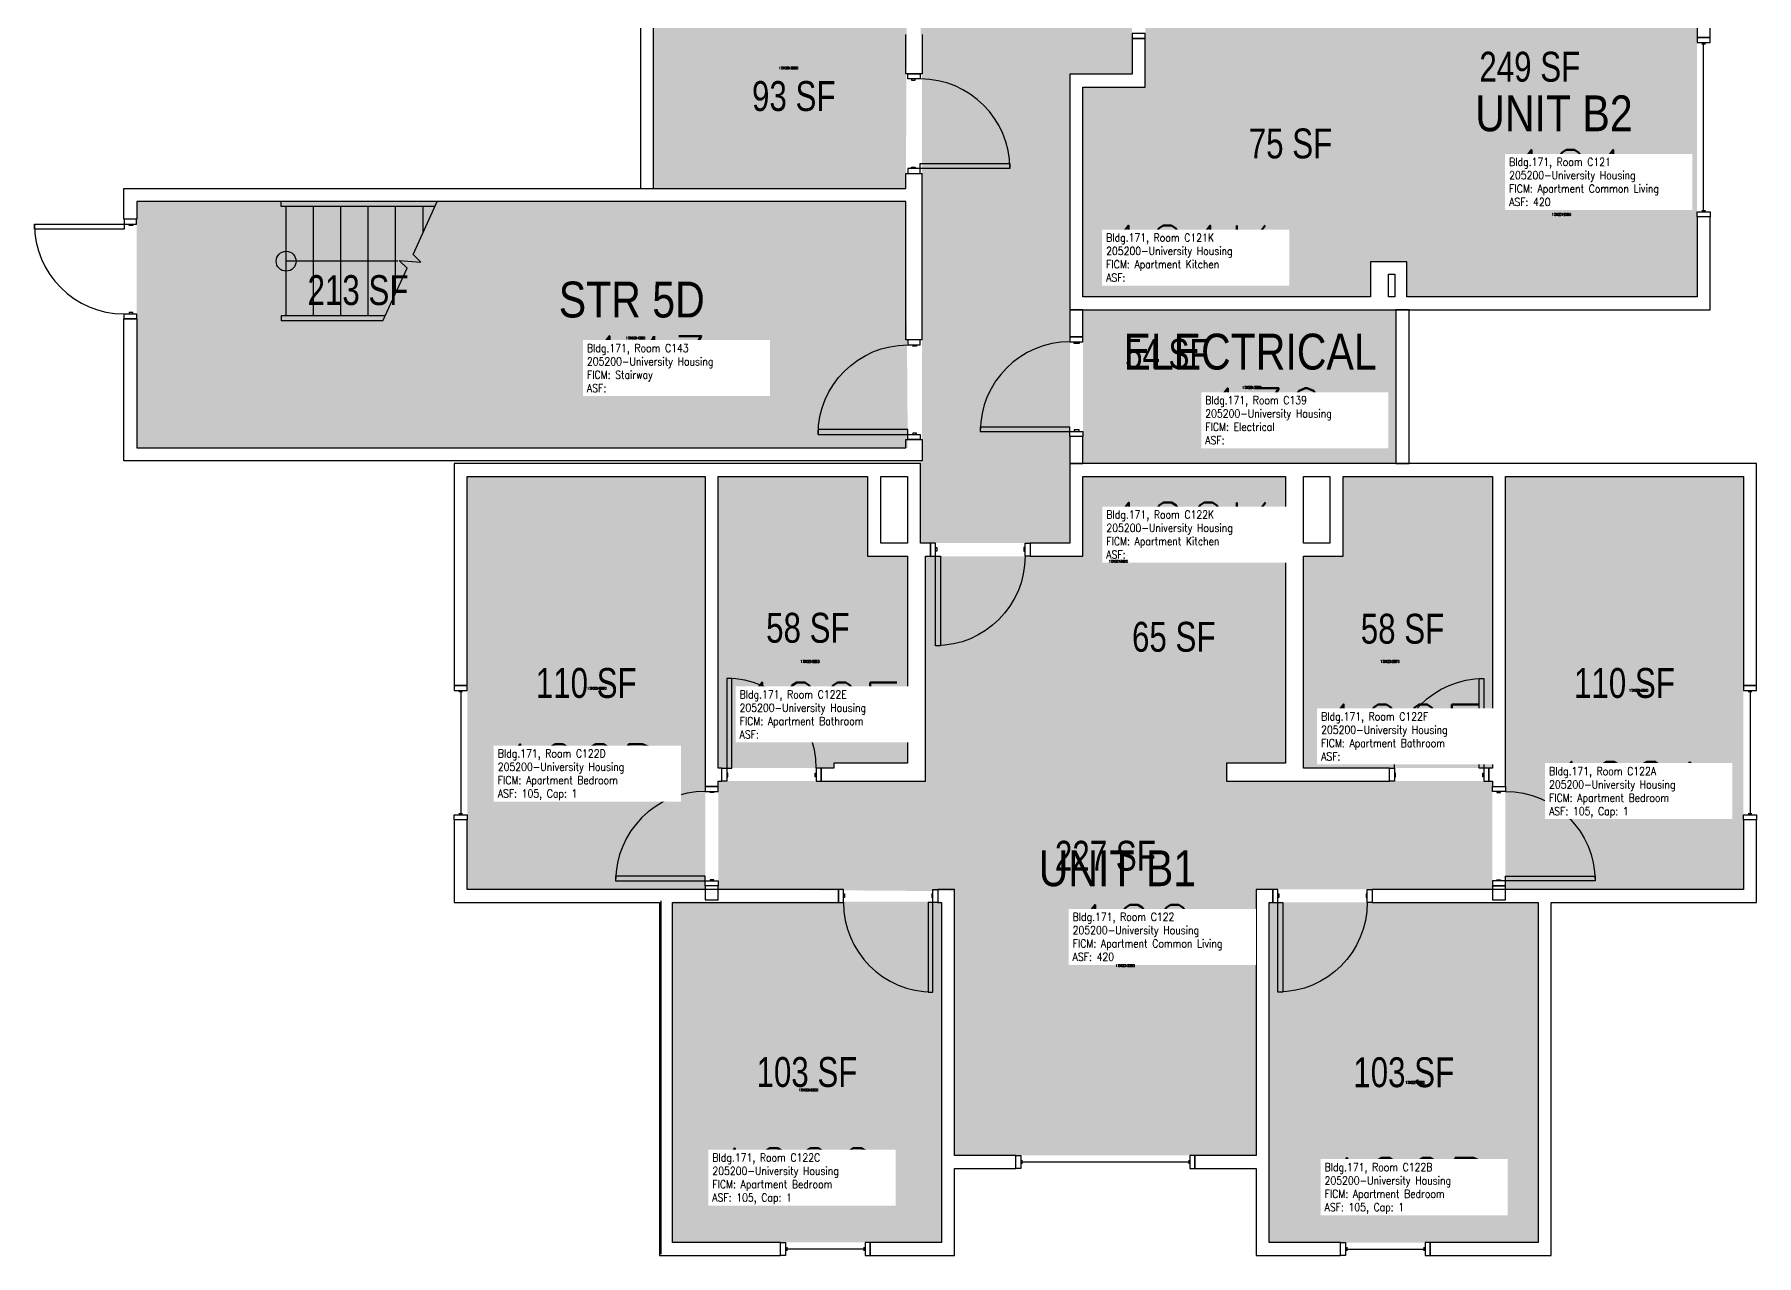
# Model space of a CAD drawing. Header units: inches. Extents: x 56 to 3925, y -1092 to 1472.
# Drawn here: x 3230 to 3922, y -535 to -44 of the extents above; entities that cross this region are included whole.
import ezdxf
from ezdxf.enums import TextEntityAlignment as Align

# ---------------------------------------------------------------- set-up
doc = ezdxf.new("R2010")
doc.units = ezdxf.units.IN
doc.header["$LTSCALE"] = 192
doc.header["$MEASUREMENT"] = 0
doc.layers.get('0').update_dxf_attribs({"plot": 0})
for name, color, linetype in [('A-AREA-IDEN', 1, 'Continuous'), ('A-DOOR', 2, 'Continuous'), ('A-FLOR', 3, 'Continuous'), ('A-GLAZ', 1, 'Continuous'), ('A-IDEN-RNUM', 7, 'Continuous'), ('A-IDEN-SNUM', 4, 'Continuous'), ('A-IDEN-VNUM', 4, 'Continuous'), ('A-WALL', 5, 'Continuous'), ('AREA-TEXT', 3, 'Continuous'), ('Rooms-Category-Color', 7, 'Continuous'), ('Rooms-College-Color', 7, 'Continuous'), ('Rooms-Department-Color', 7, 'Continuous'), ('Rooms-Division-Color', 7, 'Continuous'), ('Rooms-Information', 7, 'Continuous')]:
    doc.layers.add(name, color=color, linetype=linetype)
doc.styles.add('AREA', font='arial.ttf', dxfattribs={"width": 0.75, "height": 12})
doc.styles.add('DIMS', font='ARIALN.TTF')
doc.styles.add('ROOMSNUMBER', font='txt.shx', dxfattribs={"height": 0.03})
doc.styles.add('ROOMVNUMBER', font='simplex.shx', dxfattribs={"width": 0.85})
doc.styles.get("Standard").update_dxf_attribs({"font": 'ARIALN.TTF'})
doc.dimstyles.new('NBA 2004', dxfattribs={"dimscale": 48, "dimtxt": 0.09375, "dimasz": 0.09375, "dimexe": 0.125, "dimexo": 0.125, "dimgap": 0.0625, "dimtad": 1, "dimdec": 3, "dimzin": 3, "dimdsep": 46, "dimlunit": 4, "dimtxsty": 'DIMS', "dimblk": 'ARCHTICK', "dimcen": 0.09375, "dimdle": 0.125, "dimclrd": 256, "dimclre": 256, "dimclrt": 2, "dimadec": 0, "dimazin": 0, "dimtfac": 0.75, "dimtdec": 3, "dimtmove": 2, "dimatfit": 2, "dimfxl": 1, "dimfrac": 2, "dimtolj": 1, "dimtzin": 0, "dimlwd": -1, "dimlwe": -1, "dimarcsym": 0})

# ---------------------------------------------------------------- blocks, each defined once
blk = doc.blocks.new('_ArchTick')
at = {"linetype": 'ByBlock', "const_width": 0.15}
blk.add_lwpolyline([(-0.5, -0.5), (0.5, 0.5)], dxfattribs=at)

msp = doc.modelspace()

# ---------------------------------------------------------------- hatches: boundary and pattern name
at = {"layer": 'Rooms-Category-Color', "true_color": 0xadadad}
for points in [[(3586.39, 1019.28), (3646.39, 1019.28), (3646.39, 835.24), (3671.39, 835.24), (3671.39, 752.92), (3646.39, 752.92), (3646.39, 22.1), (3671.39, 22.1), (3671.39, -60.22), (3646.39, -60.22), (3646.39, -248.61), (3586.39, -248.61), (3586.39, -215.61), (3587.01, -215.61), (3587.01, -44.24), (3586.39, -44.24), (3586.39, 119.53), (3561.39, 119.53), (3561.39, 201.85), (3586.39, 201.85), (3586.39, 932.67), (3561.39, 932.67), (3561.39, 1014.99), (3586.39, 1014.99)], [(3580.51, -111.36), (3271.51, -111.36), (3271.51, -210.36), (3581.26, -210.36)], [(3777.39, -216.61), (3777.39, -154.86), (3651.64, -154.86), (3651.64, -216.61)]]:
    msp.add_hatch(color=253, dxfattribs=at).paths.add_polyline_path(points)
at = {"layer": 'Rooms-Category-Color', "true_color": 0x728ef3}
for points in [[(3781.76, -149.61), (3781.76, -65.47), (3676.64, -65.47), (3676.64, -4.34), (3685.59, -4.34), (3685.59, 0.91), (3676.64, 0.91), (3676.64, 22.1), (3726.01, 22.1), (3726.01, 0.91), (3719.59, 0.91), (3719.59, -4.34), (3733.26, -4.34), (3733.26, 27.35), (3719.39, 27.35), (3719.39, 56.1), (3733.26, 56.1), (3733.26, 232.14), (3719.39, 232.14), (3719.39, 260.89), (3777.39, 260.89), (3777.39, -14.11), (3898.39, -14.11), (3898.39, -149.61)], [(3651.64, -65.47), (3781.76, -65.47), (3781.76, -135.61), (3767.14, -135.61), (3767.14, -149.61), (3651.64, -149.61)], [(3404.26, -221.86), (3499.89, -221.86), (3499.89, -346.41), (3499.89, -387.74), (3404.26, -387.74)], [(3505.14, -221.86), (3505.14, -338.99), (3551.51, -338.99), (3551.51, -336.99), (3581.13, -336.99), (3581.13, -253.86), (3565.14, -253.86), (3565.14, -221.86)], [(3651.62, -221.86), (3733, -221.86), (3733, -336.99), (3651.62, -336.99)], [(3756.14, -221.86), (3816.14, -221.86), (3816.14, -338.99), (3740.26, -338.99), (3740.26, -253.86), (3756.14, -253.86)], [(3821.39, -221.86), (3917.01, -221.86), (3917.01, -387.74), (3821.39, -387.74)], [(3721.25, -494.61), (3600.01, -494.61), (3600.01, -388.47), (3505.14, -387.74), (3505.14, -344.24), (3588.36, -344.24), (3588.38, -253.86), (3651.64, -253.86), (3651.62, -336.99), (3709.75, -336.99), (3709.75, -344.24), (3816.12, -344.24), (3816.14, -387.74), (3721.26, -387.74)], [(3486.76, -392.61), (3594.76, -392.61), (3594.76, -529.61), (3486.76, -529.61)], [(3726.51, -392.99), (3834.51, -392.99), (3834.51, -529.8), (3726.51, -529.61)]]:
    msp.add_hatch(color=171, dxfattribs=at).paths.add_polyline_path(points)
at = {"layer": 'Rooms-Category-Color', "true_color": 0xe3c5e1}
msp.add_hatch(color=254, dxfattribs=at).paths.add_polyline_path([(3580.51, -106.11), (3479.14, -106.11), (3479.14, 24.89), (3581.14, 24.89)])
at = {"layer": 'Rooms-College-Color', "true_color": 0xadadad}
for points in [[(3586.39, 1019.28), (3646.39, 1019.28), (3646.39, 835.24), (3671.39, 835.24), (3671.39, 752.92), (3646.39, 752.92), (3646.39, 22.1), (3671.39, 22.1), (3671.39, -60.22), (3646.39, -60.22), (3646.39, -248.61), (3586.39, -248.61), (3586.39, -215.61), (3587.01, -215.61), (3587.01, -44.24), (3586.39, -44.24), (3586.39, 119.53), (3561.39, 119.53), (3561.39, 201.85), (3586.39, 201.85), (3586.39, 932.67), (3561.39, 932.67), (3561.39, 1014.99), (3586.39, 1014.99)], [(3781.76, -149.61), (3781.76, -65.47), (3676.64, -65.47), (3676.64, -4.34), (3685.59, -4.34), (3685.59, 0.91), (3676.64, 0.91), (3676.64, 22.1), (3726.01, 22.1), (3726.01, 0.91), (3719.59, 0.91), (3719.59, -4.34), (3733.26, -4.34), (3733.26, 27.35), (3719.39, 27.35), (3719.39, 56.1), (3733.26, 56.1), (3733.26, 232.14), (3719.39, 232.14), (3719.39, 260.89), (3777.39, 260.89), (3777.39, -14.11), (3898.39, -14.11), (3898.39, -149.61)], [(3580.51, -106.11), (3479.14, -106.11), (3479.14, 24.89), (3581.14, 24.89)], [(3651.64, -65.47), (3781.76, -65.47), (3781.76, -135.61), (3767.14, -135.61), (3767.14, -149.61), (3651.64, -149.61)], [(3580.51, -111.36), (3271.51, -111.36), (3271.51, -210.36), (3581.26, -210.36)], [(3777.39, -216.61), (3777.39, -154.86), (3651.64, -154.86), (3651.64, -216.61)], [(3404.26, -221.86), (3499.89, -221.86), (3499.89, -346.41), (3499.89, -387.74), (3404.26, -387.74)], [(3505.14, -221.86), (3505.14, -338.99), (3551.51, -338.99), (3551.51, -336.99), (3581.13, -336.99), (3581.13, -253.86), (3565.14, -253.86), (3565.14, -221.86)], [(3651.62, -221.86), (3733, -221.86), (3733, -336.99), (3651.62, -336.99)], [(3756.14, -221.86), (3816.14, -221.86), (3816.14, -338.99), (3740.26, -338.99), (3740.26, -253.86), (3756.14, -253.86)], [(3821.39, -221.86), (3917.01, -221.86), (3917.01, -387.74), (3821.39, -387.74)], [(3721.25, -494.61), (3600.01, -494.61), (3600.01, -388.47), (3505.14, -387.74), (3505.14, -344.24), (3588.36, -344.24), (3588.38, -253.86), (3651.64, -253.86), (3651.62, -336.99), (3709.75, -336.99), (3709.75, -344.24), (3816.12, -344.24), (3816.14, -387.74), (3721.26, -387.74)], [(3486.76, -392.61), (3594.76, -392.61), (3594.76, -529.61), (3486.76, -529.61)], [(3726.51, -392.99), (3834.51, -392.99), (3834.51, -529.8), (3726.51, -529.61)]]:
    msp.add_hatch(color=253, dxfattribs=at).paths.add_polyline_path(points)
at = {"layer": 'Rooms-Department-Color', "true_color": 0xacacac}
for points in [[(3586.39, 1019.28), (3646.39, 1019.28), (3646.39, 835.24), (3671.39, 835.24), (3671.39, 752.92), (3646.39, 752.92), (3646.39, 22.1), (3671.39, 22.1), (3671.39, -60.22), (3646.39, -60.22), (3646.39, -248.61), (3586.39, -248.61), (3586.39, -215.61), (3587.01, -215.61), (3587.01, -44.24), (3586.39, -44.24), (3586.39, 119.53), (3561.39, 119.53), (3561.39, 201.85), (3586.39, 201.85), (3586.39, 932.67), (3561.39, 932.67), (3561.39, 1014.99), (3586.39, 1014.99)], [(3580.51, -111.36), (3271.51, -111.36), (3271.51, -210.36), (3581.26, -210.36)], [(3777.39, -216.61), (3777.39, -154.86), (3651.64, -154.86), (3651.64, -216.61)]]:
    msp.add_hatch(color=253, dxfattribs=at).paths.add_polyline_path(points)
at = {"layer": 'Rooms-Department-Color', "true_color": 0x604aed}
for points in [[(3781.76, -149.61), (3781.76, -65.47), (3676.64, -65.47), (3676.64, -4.34), (3685.59, -4.34), (3685.59, 0.91), (3676.64, 0.91), (3676.64, 22.1), (3726.01, 22.1), (3726.01, 0.91), (3719.59, 0.91), (3719.59, -4.34), (3733.26, -4.34), (3733.26, 27.35), (3719.39, 27.35), (3719.39, 56.1), (3733.26, 56.1), (3733.26, 232.14), (3719.39, 232.14), (3719.39, 260.89), (3777.39, 260.89), (3777.39, -14.11), (3898.39, -14.11), (3898.39, -149.61)], [(3580.51, -106.11), (3479.14, -106.11), (3479.14, 24.89), (3581.14, 24.89)], [(3651.64, -65.47), (3781.76, -65.47), (3781.76, -135.61), (3767.14, -135.61), (3767.14, -149.61), (3651.64, -149.61)], [(3404.26, -221.86), (3499.89, -221.86), (3499.89, -346.41), (3499.89, -387.74), (3404.26, -387.74)], [(3505.14, -221.86), (3505.14, -338.99), (3551.51, -338.99), (3551.51, -336.99), (3581.13, -336.99), (3581.13, -253.86), (3565.14, -253.86), (3565.14, -221.86)], [(3651.62, -221.86), (3733, -221.86), (3733, -336.99), (3651.62, -336.99)], [(3756.14, -221.86), (3816.14, -221.86), (3816.14, -338.99), (3740.26, -338.99), (3740.26, -253.86), (3756.14, -253.86)], [(3821.39, -221.86), (3917.01, -221.86), (3917.01, -387.74), (3821.39, -387.74)], [(3721.25, -494.61), (3600.01, -494.61), (3600.01, -388.47), (3505.14, -387.74), (3505.14, -344.24), (3588.36, -344.24), (3588.38, -253.86), (3651.64, -253.86), (3651.62, -336.99), (3709.75, -336.99), (3709.75, -344.24), (3816.12, -344.24), (3816.14, -387.74), (3721.26, -387.74)], [(3486.76, -392.61), (3594.76, -392.61), (3594.76, -529.61), (3486.76, -529.61)], [(3726.51, -392.99), (3834.51, -392.99), (3834.51, -529.8), (3726.51, -529.61)]]:
    msp.add_hatch(color=173, dxfattribs=at).paths.add_polyline_path(points)
at = {"layer": 'Rooms-Division-Color', "true_color": 0xadadad}
for points in [[(3586.39, 1019.28), (3646.39, 1019.28), (3646.39, 835.24), (3671.39, 835.24), (3671.39, 752.92), (3646.39, 752.92), (3646.39, 22.1), (3671.39, 22.1), (3671.39, -60.22), (3646.39, -60.22), (3646.39, -248.61), (3586.39, -248.61), (3586.39, -215.61), (3587.01, -215.61), (3587.01, -44.24), (3586.39, -44.24), (3586.39, 119.53), (3561.39, 119.53), (3561.39, 201.85), (3586.39, 201.85), (3586.39, 932.67), (3561.39, 932.67), (3561.39, 1014.99), (3586.39, 1014.99)], [(3580.51, -111.36), (3271.51, -111.36), (3271.51, -210.36), (3581.26, -210.36)], [(3777.39, -216.61), (3777.39, -154.86), (3651.64, -154.86), (3651.64, -216.61)]]:
    msp.add_hatch(color=253, dxfattribs=at).paths.add_polyline_path(points)
at = {"layer": 'Rooms-Division-Color', "true_color": 0x604aed}
for points in [[(3781.76, -149.61), (3781.76, -65.47), (3676.64, -65.47), (3676.64, -4.34), (3685.59, -4.34), (3685.59, 0.91), (3676.64, 0.91), (3676.64, 22.1), (3726.01, 22.1), (3726.01, 0.91), (3719.59, 0.91), (3719.59, -4.34), (3733.26, -4.34), (3733.26, 27.35), (3719.39, 27.35), (3719.39, 56.1), (3733.26, 56.1), (3733.26, 232.14), (3719.39, 232.14), (3719.39, 260.89), (3777.39, 260.89), (3777.39, -14.11), (3898.39, -14.11), (3898.39, -149.61)], [(3580.51, -106.11), (3479.14, -106.11), (3479.14, 24.89), (3581.14, 24.89)], [(3651.64, -65.47), (3781.76, -65.47), (3781.76, -135.61), (3767.14, -135.61), (3767.14, -149.61), (3651.64, -149.61)], [(3404.26, -221.86), (3499.89, -221.86), (3499.89, -346.41), (3499.89, -387.74), (3404.26, -387.74)], [(3505.14, -221.86), (3505.14, -338.99), (3551.51, -338.99), (3551.51, -336.99), (3581.13, -336.99), (3581.13, -253.86), (3565.14, -253.86), (3565.14, -221.86)], [(3651.62, -221.86), (3733, -221.86), (3733, -336.99), (3651.62, -336.99)], [(3756.14, -221.86), (3816.14, -221.86), (3816.14, -338.99), (3740.26, -338.99), (3740.26, -253.86), (3756.14, -253.86)], [(3821.39, -221.86), (3917.01, -221.86), (3917.01, -387.74), (3821.39, -387.74)], [(3721.25, -494.61), (3600.01, -494.61), (3600.01, -388.47), (3505.14, -387.74), (3505.14, -344.24), (3588.36, -344.24), (3588.38, -253.86), (3651.64, -253.86), (3651.62, -336.99), (3709.75, -336.99), (3709.75, -344.24), (3816.12, -344.24), (3816.14, -387.74), (3721.26, -387.74)], [(3486.76, -392.61), (3594.76, -392.61), (3594.76, -529.61), (3486.76, -529.61)], [(3726.51, -392.99), (3834.51, -392.99), (3834.51, -529.8), (3726.51, -529.61)]]:
    msp.add_hatch(color=173, dxfattribs=at).paths.add_polyline_path(points)

# ---------------------------------------------------------------- linework, layer by layer
at = {"layer": 'A-DOOR'}
for p, q in [((3651.64, -165.74), (3646.39, -165.74)), ((3646.39, -165.74), (3646.39, -167.74)), ((3651.64, -167.74), (3651.64, -165.74)), ((3646.39, -167.74), (3651.64, -167.74)), ((3648.14, -168.37), (3648.14, -167.74)), ((3648.14, -167.74), (3650.14, -167.74)), ((3650.14, -168.37), (3648.14, -168.37)), ((3650.14, -167.74), (3650.14, -168.37)), ((3646.39, -201.99), (3610.39, -201.99)), ((3610.39, -201.99), (3610.39, -203.74)), ((3610.39, -203.74), (3646.39, -203.74)), ((3646.39, -203.74), (3646.39, -201.99)), ((3646.39, -205.74), (3646.39, -203.74)), ((3646.39, -203.74), (3651.64, -203.74)), ((3651.64, -205.74), (3646.39, -205.74)), ((3650.14, -203.12), (3648.14, -203.12)), ((3648.14, -203.12), (3648.14, -203.74)), ((3648.14, -203.74), (3650.14, -203.74)), ((3650.14, -203.74), (3650.14, -203.12)), ((3651.64, -203.74), (3651.64, -205.74))]:
    msp.add_line(p, q, dxfattribs=at)
for points in [[(3671.39, -43.83), (3671.39, -45.83), (3676.64, -45.83), (3676.64, -43.83)], [(3581.26, -62.11), (3581.26, -60.11), (3586.26, -60.11), (3586.26, -62.11)], [(3582.76, -62.11), (3582.76, -62.61), (3584.26, -62.61), (3584.26, -62.11)], [(3586.26, -98.11), (3586.26, -96.11), (3622.26, -96.11), (3622.26, -98.11)], [(3581.26, -98.11), (3581.26, -100.11), (3586.26, -100.11), (3586.26, -98.11)], [(3582.76, -98.11), (3582.76, -97.61), (3584.26, -97.61), (3584.26, -98.11)], [(3266.39, -120.51), (3266.39, -122.51), (3230.39, -122.51), (3230.39, -120.51)], [(3271.39, -120.51), (3271.39, -118.51), (3266.39, -118.51), (3266.39, -120.51)], [(3269.89, -120.51), (3269.89, -121.01), (3268.39, -121.01), (3268.39, -120.51)], [(3271.39, -156.51), (3271.39, -158.51), (3266.39, -158.51), (3266.39, -156.51)], [(3269.89, -156.51), (3269.89, -156.01), (3268.39, -156.01), (3268.39, -156.51)], [(3586.26, -168.99), (3586.26, -166.99), (3581.26, -166.99), (3581.26, -168.99)], [(3584.76, -168.99), (3584.76, -169.49), (3583.26, -169.49), (3583.26, -168.99)], [(3581.26, -204.99), (3581.26, -202.99), (3545.26, -202.99), (3545.26, -204.99)], [(3586.26, -204.99), (3586.26, -206.99), (3581.26, -206.99), (3581.26, -204.99)], [(3584.76, -204.99), (3584.76, -204.49), (3583.26, -204.49), (3583.26, -204.99)], [(3592.38, -248.61), (3590.38, -248.61), (3590.38, -253.86), (3592.38, -253.86)], [(3628.38, -248.61), (3630.38, -248.61), (3630.38, -253.86), (3628.38, -253.86)], [(3592.38, -250.36), (3592.88, -250.36), (3592.88, -251.86), (3592.38, -251.86)], [(3592.38, -253.86), (3594.38, -253.86), (3594.38, -289.86), (3592.38, -289.86)], [(3628.38, -250.36), (3627.88, -250.36), (3627.88, -251.86), (3628.38, -251.86)], [(3508.51, -338.99), (3510.51, -338.99), (3510.51, -302.99), (3508.51, -302.99)], [(3812.76, -338.99), (3810.76, -338.99), (3810.76, -302.99), (3812.76, -302.99)], [(3508.51, -344.24), (3506.51, -344.24), (3506.51, -338.99), (3508.51, -338.99)], [(3544.51, -344.24), (3546.51, -344.24), (3546.51, -338.99), (3544.51, -338.99)], [(3776.76, -344.24), (3774.76, -344.24), (3774.76, -338.99), (3776.76, -338.99)], [(3812.76, -344.24), (3814.76, -344.24), (3814.76, -338.99), (3812.76, -338.99)], [(3508.51, -342.49), (3509.01, -342.49), (3509.01, -340.99), (3508.51, -340.99)], [(3544.51, -342.49), (3544.01, -342.49), (3544.01, -340.99), (3544.51, -340.99)], [(3776.76, -342.49), (3777.26, -342.49), (3777.26, -340.99), (3776.76, -340.99)], [(3812.76, -342.49), (3812.26, -342.49), (3812.26, -340.99), (3812.76, -340.99)], [(3505.14, -348.37), (3505.14, -346.37), (3499.89, -346.37), (3499.89, -348.37)], [(3503.39, -348.37), (3503.39, -348.87), (3501.89, -348.87), (3501.89, -348.37)], [(3816.14, -348.37), (3816.14, -346.37), (3821.39, -346.37), (3821.39, -348.37)], [(3817.89, -348.37), (3817.89, -348.87), (3819.39, -348.87), (3819.39, -348.37)], [(3499.89, -384.37), (3499.89, -382.37), (3463.89, -382.37), (3463.89, -384.37)], [(3505.14, -384.37), (3505.14, -386.37), (3499.89, -386.37), (3499.89, -384.37)], [(3503.39, -384.37), (3503.39, -383.87), (3501.89, -383.87), (3501.89, -384.37)], [(3816.14, -384.37), (3816.14, -386.37), (3821.39, -386.37), (3821.39, -384.37)], [(3817.89, -384.37), (3817.89, -383.87), (3819.39, -383.87), (3819.39, -384.37)], [(3821.39, -384.37), (3821.39, -382.37), (3857.39, -382.37), (3857.39, -384.37)], [(3555.39, -387.74), (3553.39, -387.74), (3553.39, -392.99), (3555.39, -392.99)], [(3555.39, -389.49), (3555.89, -389.49), (3555.89, -390.99), (3555.39, -390.99)], [(3591.39, -392.99), (3589.39, -392.99), (3589.39, -428.99), (3591.39, -428.99)], [(3591.39, -389.49), (3590.89, -389.49), (3590.89, -390.99), (3591.39, -390.99)], [(3591.39, -387.74), (3593.39, -387.74), (3593.39, -392.99), (3591.39, -392.99)], [(3729.89, -387.74), (3727.89, -387.74), (3727.89, -392.99), (3729.89, -392.99)], [(3729.89, -389.49), (3730.39, -389.49), (3730.39, -390.99), (3729.89, -390.99)], [(3729.89, -392.99), (3731.89, -392.99), (3731.89, -428.99), (3729.89, -428.99)], [(3765.89, -389.49), (3765.39, -389.49), (3765.39, -390.99), (3765.89, -390.99)], [(3765.89, -387.74), (3767.89, -387.74), (3767.89, -392.99), (3765.89, -392.99)]]:
    msp.add_lwpolyline(points, close=True, dxfattribs=at)
for centre, start, end in [((3586.26, -98.11), 360, 90), ((3266.39, -120.51), 180, 270), ((3646.39, -203.74), 90, 180), ((3508.51, -338.99), 0, 90), ((3499.89, -384.37), 90, 180), ((3591.39, -392.99), 180, 270)]:
    msp.add_arc(centre, 36, start, end, dxfattribs=at)
at = {"layer": 'A-DOOR', "extrusion": (0, 0, -1)}
for centre, start, end in [((-3581.26, -204.99), 0, 90), ((-3592.38, -253.86), 180, 270), ((-3812.76, -338.99), 0, 90), ((-3821.39, -384.37), 90, 180), ((-3729.89, -392.99), 180, 270)]:
    msp.add_arc(centre, 36, start, end, dxfattribs=at)
at = {"layer": 'A-FLOR'}
for p, q in [((3329.51, -113.36), (3329.51, -111.36)), ((3391.34, -113.36), (3329.51, -113.36)), ((3331.51, -157.36), (3331.51, -113.36)), ((3342.51, -157.36), (3342.51, -113.36)), ((3353.51, -157.36), (3353.51, -113.36)), ((3364.51, -157.36), (3364.51, -113.36)), ((3375.51, -148.12), (3375.51, -113.36)), ((3386.51, -123.95), (3386.51, -113.36)), ((3329.51, -157.36), (3329.51, -159.36)), ((3371.29, -157.36), (3329.51, -157.36)), ((3370.38, -159.36), (3329.51, -159.36))]:
    msp.add_line(p, q, dxfattribs=at)
msp.add_lwpolyline([(3370.38, -159.36), (3380.08, -138.1), (3376.95, -135.04), (3385.69, -135.7), (3382.56, -132.64), (3392.25, -111.36)], dxfattribs=at)
msp.add_circle((3331.51, -135.36), 4, dxfattribs=at)
at = {"layer": 'A-GLAZ'}
for p, q in [((3900.26, -48), (3901.76, -48)), ((3901.01, -115), (3901.01, -48)), ((3900.26, -115), (3901.76, -115)), ((3400.89, -308.27), (3402.39, -308.27)), ((3401.64, -308.27), (3401.64, -357.27)), ((3918.89, -308.27), (3920.39, -308.27)), ((3919.64, -308.27), (3919.64, -357.27)), ((3400.89, -357.27), (3402.39, -357.27)), ((3918.89, -357.27), (3920.39, -357.27)), ((3627.14, -496.49), (3627.14, -497.99)), ((3627.14, -497.24), (3694.14, -497.24)), ((3694.14, -496.49), (3694.14, -497.99)), ((3532.64, -531.49), (3532.64, -532.99)), ((3563.64, -532.24), (3532.64, -532.24)), ((3563.64, -531.49), (3563.64, -532.99)), ((3757.64, -531.49), (3757.64, -532.99)), ((3757.64, -532.24), (3788.64, -532.24)), ((3788.64, -531.49), (3788.64, -532.99))]:
    msp.add_line(p, q, dxfattribs=at)
for points in [[(3903.64, -47.5), (3903.64, -45.5), (3898.39, -45.5), (3898.39, -47.5)], [(3903.64, -115.5), (3903.64, -117.5), (3898.39, -117.5), (3898.39, -115.5)], [(3404.26, -307.77), (3404.26, -305.77), (3399.01, -305.77), (3399.01, -307.77)], [(3922.26, -307.77), (3922.26, -305.77), (3917.01, -305.77), (3917.01, -307.77)], [(3404.26, -357.77), (3404.26, -359.77), (3399.01, -359.77), (3399.01, -357.77)], [(3922.26, -357.77), (3922.26, -359.77), (3917.01, -359.77), (3917.01, -357.77)], [(3626.64, -499.86), (3624.64, -499.86), (3624.64, -494.61), (3626.64, -494.61)], [(3694.64, -499.86), (3696.64, -499.86), (3696.64, -494.61), (3694.64, -494.61)], [(3532.14, -534.86), (3530.14, -534.86), (3530.14, -529.61), (3532.14, -529.61)], [(3564.14, -534.86), (3566.14, -534.86), (3566.14, -529.61), (3564.14, -529.61)], [(3757.14, -534.86), (3755.14, -534.86), (3755.14, -529.61), (3757.14, -529.61)], [(3789.14, -534.86), (3791.14, -534.86), (3791.14, -529.61), (3789.14, -529.61)]]:
    msp.add_lwpolyline(points, close=True, dxfattribs=at)
at = {"layer": 'A-WALL'}
for p, q in [((3473.89, 24.89), (3473.89, -106.11)), ((3479.14, -106.11), (3479.14, 24.89)), ((3898.39, -14.11), (3898.39, -45.5)), ((3903.64, -45.5), (3903.64, -14.11)), ((3580.51, -60.11), (3580.51, -44.24)), ((3587.01, -44.24), (3587.01, -60.11)), ((3676.64, -45.83), (3671.39, -45.83)), ((3671.39, -45.83), (3671.39, -60.22)), ((3676.64, -65.47), (3676.64, -45.83)), ((3898.39, -45.5), (3903.64, -45.5)), ((3587.01, -60.11), (3580.51, -60.11)), ((3646.39, -60.22), (3646.39, -154.86)), ((3671.39, -60.22), (3646.39, -60.22)), ((3651.64, -149.61), (3651.64, -65.47)), ((3651.64, -65.47), (3676.64, -65.47)), ((3580.51, -106.11), (3580.51, -100.11)), ((3580.51, -100.11), (3587.01, -100.11)), ((3587.01, -166.99), (3587.01, -100.11)), ((3266.26, -118.51), (3266.26, -106.11)), ((3266.26, -106.11), (3580.51, -106.11)), ((3473.89, -106.11), (3479.14, -106.11)), ((3271.51, -111.36), (3271.51, -118.51)), ((3580.51, -111.36), (3271.51, -111.36)), ((3580.51, -166.99), (3580.51, -111.36)), ((3903.64, -117.5), (3898.39, -117.5)), ((3898.39, -117.5), (3898.39, -149.61)), ((3903.64, -154.86), (3903.64, -117.5)), ((3271.51, -118.51), (3266.26, -118.51)), ((3767.14, -135.61), (3767.14, -149.61)), ((3781.76, -135.61), (3767.14, -135.61)), ((3781.76, -149.61), (3781.76, -135.61)), ((3774.39, -149.61), (3774.39, -140.49)), ((3774.39, -140.49), (3776.89, -140.49)), ((3776.89, -140.49), (3776.89, -149.61)), ((3767.14, -149.61), (3651.64, -149.61)), ((3776.89, -149.61), (3774.39, -149.61)), ((3898.39, -149.61), (3781.76, -149.61)), ((3266.26, -158.51), (3271.51, -158.51)), ((3266.26, -215.61), (3266.26, -158.51)), ((3271.51, -158.51), (3271.51, -210.36)), ((3651.64, -154.86), (3646.39, -154.86)), ((3646.39, -154.86), (3646.39, -165.74)), ((3646.39, -154.86), (3903.64, -154.86)), ((3651.64, -165.74), (3651.64, -154.86)), ((3782.64, -154.86), (3777.39, -154.86)), ((3777.39, -154.86), (3777.39, -216.61)), ((3782.64, -216.61), (3782.64, -154.86)), ((3646.39, -165.74), (3651.64, -165.74)), ((3587.01, -166.99), (3580.51, -166.99)), ((3580.51, -210.36), (3580.51, -206.99)), ((3580.51, -206.99), (3587.01, -206.99)), ((3587.01, -206.99), (3587.01, -215.61)), ((3651.64, -205.74), (3646.39, -205.74)), ((3646.39, -205.74), (3646.39, -216.61)), ((3651.64, -216.61), (3651.64, -205.74)), ((3271.51, -210.36), (3580.51, -210.36)), ((3587.01, -215.61), (3266.26, -215.61)), ((3586.39, -216.61), (3399.01, -216.61)), ((3399.01, -216.61), (3399.01, -305.77)), ((3586.39, -248.61), (3586.39, -216.61)), ((3646.39, -216.61), (3651.64, -216.61)), ((3922.26, -216.61), (3646.39, -216.61)), ((3646.39, -216.61), (3646.39, -248.61)), ((3777.39, -216.61), (3782.64, -216.61)), ((3922.26, -305.77), (3922.26, -216.61)), ((3404.26, -221.86), (3499.89, -221.86)), ((3404.26, -305.77), (3404.26, -221.86)), ((3499.89, -221.86), (3499.89, -346.37)), ((3505.14, -221.86), (3565.14, -221.86)), ((3505.14, -338.99), (3505.14, -221.86)), ((3565.14, -221.86), (3565.14, -253.86)), ((3570.39, -221.86), (3581.14, -221.86)), ((3570.39, -248.61), (3570.39, -221.86)), ((3581.14, -221.86), (3581.14, -248.61)), ((3651.64, -221.86), (3733.01, -221.86)), ((3651.64, -253.86), (3651.64, -221.86)), ((3733.01, -221.86), (3733.01, -336.99)), ((3740.26, -221.86), (3750.89, -221.86)), ((3740.26, -248.61), (3740.26, -221.86)), ((3750.89, -221.86), (3750.89, -248.61)), ((3756.14, -221.86), (3816.14, -221.86)), ((3756.14, -253.86), (3756.14, -221.86)), ((3816.14, -221.86), (3816.14, -338.99)), ((3821.39, -221.86), (3917.01, -221.86)), ((3821.39, -346.37), (3821.39, -221.86)), ((3917.01, -221.86), (3917.01, -305.77)), ((3581.14, -248.61), (3570.39, -248.61)), ((3590.38, -248.61), (3586.39, -248.61)), ((3590.38, -253.86), (3590.38, -248.61)), ((3646.39, -248.61), (3630.38, -248.61)), ((3630.38, -248.61), (3630.38, -253.86)), ((3750.89, -248.61), (3740.26, -248.61)), ((3565.14, -253.86), (3581.13, -253.86)), ((3581.13, -253.86), (3581.13, -336.99)), ((3588.38, -253.86), (3590.38, -253.86)), ((3588.38, -344.24), (3588.38, -253.86)), ((3630.38, -253.86), (3651.64, -253.86)), ((3740.26, -338.99), (3740.26, -253.86)), ((3740.26, -253.86), (3756.14, -253.86)), ((3399.01, -305.77), (3404.26, -305.77)), ((3917.01, -305.77), (3922.26, -305.77)), ((3506.51, -338.99), (3505.14, -338.99)), ((3506.51, -344.24), (3506.51, -338.99)), ((3551.51, -338.99), (3546.51, -338.99)), ((3546.51, -338.99), (3546.51, -344.24)), ((3581.13, -336.99), (3551.51, -336.99)), ((3551.51, -336.99), (3551.51, -338.99)), ((3733.01, -336.99), (3709.26, -336.99)), ((3709.26, -336.99), (3709.26, -344.24)), ((3774.76, -338.99), (3740.26, -338.99)), ((3774.76, -344.24), (3774.76, -338.99)), ((3816.14, -338.99), (3814.76, -338.99)), ((3814.76, -338.99), (3814.76, -344.24)), ((3505.14, -344.24), (3506.51, -344.24)), ((3505.14, -346.37), (3505.14, -344.24)), ((3546.51, -344.24), (3553.89, -344.24)), ((3553.89, -344.24), (3588.38, -344.24)), ((3709.26, -344.24), (3737.51, -344.24)), ((3737.51, -344.24), (3774.76, -344.24)), ((3814.76, -344.24), (3816.14, -344.24)), ((3816.14, -344.24), (3816.14, -346.37)), ((3499.89, -346.37), (3505.14, -346.37)), ((3816.14, -346.37), (3821.39, -346.37)), ((3399.01, -359.77), (3399.01, -392.99)), ((3404.26, -359.77), (3399.01, -359.77)), ((3404.26, -387.74), (3404.26, -359.77)), ((3922.26, -359.77), (3917.01, -359.77)), ((3917.01, -359.77), (3917.01, -387.74)), ((3922.26, -392.99), (3922.26, -359.77)), ((3505.14, -386.37), (3499.89, -386.37)), ((3499.89, -386.37), (3499.89, -391.99)), ((3505.14, -391.99), (3505.14, -386.37)), ((3816.14, -386.37), (3816.14, -391.99)), ((3821.39, -386.37), (3816.14, -386.37)), ((3821.39, -391.99), (3821.39, -386.37)), ((3399.01, -392.99), (3481.51, -392.99)), ((3553.39, -387.74), (3404.26, -387.74)), ((3481.51, -392.99), (3481.51, -534.86)), ((3482.14, -534.24), (3482.14, -392.36)), ((3486.76, -529.61), (3486.76, -392.99)), ((3486.76, -392.99), (3553.39, -392.99)), ((3499.89, -391.99), (3505.14, -391.99)), ((3553.39, -392.99), (3553.39, -387.74)), ((3600.01, -387.74), (3593.39, -387.74)), ((3593.39, -387.74), (3593.39, -392.99)), ((3593.39, -392.99), (3594.76, -392.99)), ((3594.76, -392.99), (3594.76, -529.61)), ((3600.01, -494.61), (3600.01, -387.74)), ((3727.89, -387.74), (3721.26, -387.74)), ((3721.26, -387.74), (3721.26, -494.61)), ((3726.51, -392.99), (3727.89, -392.99)), ((3726.51, -529.61), (3726.51, -392.99)), ((3727.89, -392.99), (3727.89, -387.74)), ((3917.01, -387.74), (3767.89, -387.74)), ((3767.89, -387.74), (3767.89, -392.99)), ((3767.89, -392.99), (3834.51, -392.99)), ((3816.14, -391.99), (3821.39, -391.99)), ((3834.51, -392.99), (3834.51, -529.61)), ((3839.76, -534.86), (3839.76, -392.99)), ((3839.76, -392.99), (3922.26, -392.99)), ((3624.64, -494.61), (3600.01, -494.61)), ((3624.64, -499.86), (3624.64, -494.61)), ((3721.26, -494.61), (3696.64, -494.61)), ((3696.64, -494.61), (3696.64, -499.86)), ((3600.01, -499.86), (3624.64, -499.86)), ((3600.01, -534.86), (3600.01, -499.86)), ((3696.64, -499.86), (3721.26, -499.86)), ((3721.26, -499.86), (3721.26, -534.86)), ((3530.14, -529.61), (3486.76, -529.61)), ((3530.14, -534.86), (3530.14, -529.61)), ((3594.76, -529.61), (3566.14, -529.61)), ((3566.14, -529.61), (3566.14, -534.86)), ((3755.14, -529.61), (3726.51, -529.61)), ((3755.14, -534.86), (3755.14, -529.61)), ((3834.51, -529.61), (3791.14, -529.61)), ((3791.14, -529.61), (3791.14, -534.86)), ((3481.51, -534.86), (3530.14, -534.86)), ((3566.14, -534.86), (3600.01, -534.86)), ((3721.26, -534.86), (3755.14, -534.86)), ((3791.14, -534.86), (3839.76, -534.86))]:
    msp.add_line(p, q, dxfattribs=at)

# ---------------------------------------------------------------- texts
at = {"layer": 'A-AREA-IDEN'}
for s, p in [('UNIT B2', (3840.87, -83.15)), ('STR 5D', (3470.36, -157.95)), ('ELECTRICAL', (3718.78, -178.87)), ('UNIT B1', (3665.5, -386.45))]:
    msp.add_text(s, height=14.4, dxfattribs=at).set_placement(p, align=Align.CENTER)
at = {"layer": 'A-IDEN-RNUM', "style": 'ROOMSNUMBER', "width": 0.85}
for s, p in [('0138-00', (3533.35, -58.24)), ('0121-00', (3843.88, -117.06)), ('0121-K0', (3681.84, -133.71)), ('0143-00', (3471.87, -166.7)), ('0139-00', (3719.51, -186.61)), ('0122-K0', (3665.85, -256.4)), ('0122-E0', (3542, -296.69)), ('0122-F0', (3774.97, -296.69)), ('0122-D0', (3456.37, -307.48)), ('0122-A0', (3874.88, -308.25)), ('0122-00', (3668.59, -418.87)), ('0122-C0', (3541.33, -468.86)), ('0122-B0', (3785.02, -465.81))]:
    msp.add_text(s, height=1, dxfattribs=at).set_placement(p, align=Align.CENTER)
at = {"layer": 'A-IDEN-SNUM', "style": 'ROOMSNUMBER', "width": 0.85}
for s, p in [('1710C13800', (3533.35, -58.24)), ('1710C12100', (3843.88, -117.06)), ('1710C121K0', (3681.84, -133.71)), ('1710C14300', (3471.87, -166.7)), ('1710C13900', (3719.51, -186.61)), ('1710C122K0', (3665.85, -256.4)), ('1710C122E0', (3542, -296.69)), ('1710C122F0', (3774.97, -296.69)), ('1710C122D0', (3456.37, -307.48)), ('1710C122A0', (3874.88, -308.25)), ('1710C12200', (3668.59, -418.87)), ('1710C122C0', (3541.33, -468.86)), ('1710C122B0', (3785.02, -465.81))]:
    msp.add_text(s, height=1, dxfattribs=at).set_placement(p, align=Align.CENTER)
at = {"layer": 'A-IDEN-VNUM', "style": 'ROOMVNUMBER', "width": 0.85}
for s, p in [('121', (3822.87, -113.15)), ('121K', (3660.96, -143.56)), ('143', (3452.36, -187.95)), ('139', (3700.78, -208.87)), ('122K', (3661.04, -254.83)), ('122F', (3513.69, -327.1)), ('122E', (3747.34, -335.94)), ('122D', (3416.55, -351.9)), ('122A', (3838.91, -358.99)), ('122', (3647.5, -416.45)), ('122C', (3502.75, -514.25)), ('122B', (3748.72, -518.1))]:
    msp.add_text(s, height=22.5, dxfattribs=at).set_placement(p)
at = {"layer": 'AREA-TEXT', "style": 'AREA', "width": 0.75}
for s, p in [('249 SF', (3831.17, -57.2)), ('93 SF', (3535.45, -68.99)), ('75 SF', (3735.02, -88.03)), ('213 SF', (3360.38, -146.96)), ('54 SF', (3685.32, -172.56)), ('58 SF', (3541.13, -282.63)), ('65 SF', (3688.12, -286.25)), ('58 SF', (3780.02, -283.01)), ('110 SF', (3452.08, -304.8)), ('110 SF', (3869.2, -304.8)), ('227 SF', (3660.64, -374.23)), ('103 SF', (3540.76, -461.11)), ('103 SF', (3780.51, -461.21))]:
    msp.add_text(s, height=12, dxfattribs=at).set_placement(p, align=Align.MIDDLE_CENTER)

# ---------------------------------------------------------------- leaders
at = {"layer": 'A-FLOR'}
msp.add_leader([(3376.38, -135.36), (3331.51, -135.36)], dimstyle='NBA 2004', override={"dimscale": 96, "dimasz": 0.09375, "dimgap": 0.0625, "dimtad": 0}, dxfattribs=at)

# ---------------------------------------------------------------- next in the draw order: texts
at = {"layer": 'Rooms-Information', "char_height": 3.2143, "width": 72, "attachment_point": 7, "style": 'ROOMVNUMBER', "bg_fill": 3, "box_fill_scale": 1.5, "bg_fill_color": 256, "bg_fill_true_color": 13158600, "bg_fill_transparency": 0}
for s, insert in [('Bldg.171, Room C121^M^J205200-University Housing^M^JFICM: Apartment Common Living^M^JASF: 420', (3822.87, -113.15)), ('Bldg.171, Room C121K^M^J205200-University Housing^M^JFICM: Apartment Kitchen^M^JASF: ', (3660.96, -143.56)), ('Bldg.171, Room C143^M^J205200-University Housing^M^JFICM: Stairway^M^JASF: ', (3452.36, -187.95)), ('Bldg.171, Room C139^M^J205200-University Housing^M^JFICM: Electrical^M^JASF: ', (3700.78, -208.87)), ('Bldg.171, Room C122K^M^J205200-University Housing^M^JFICM: Apartment Kitchen^M^JASF: ', (3661.04, -254.83)), ('Bldg.171, Room C122E^M^J205200-University Housing^M^JFICM: Apartment Bathroom^M^JASF: ', (3513.69, -327.1)), ('Bldg.171, Room C122F^M^J205200-University Housing^M^JFICM: Apartment Bathroom^M^JASF: ', (3747.34, -335.94)), ('Bldg.171, Room C122D^M^J205200-University Housing^M^JFICM: Apartment Bedroom^M^JASF: 105, Cap: 1', (3416.55, -351.9)), ('Bldg.171, Room C122A^M^J205200-University Housing^M^JFICM: Apartment Bedroom^M^JASF: 105, Cap: 1', (3838.91, -358.99)), ('Bldg.171, Room C122^M^J205200-University Housing^M^JFICM: Apartment Common Living^M^JASF: 420', (3647.5, -416.45)), ('Bldg.171, Room C122C^M^J205200-University Housing^M^JFICM: Apartment Bedroom^M^JASF: 105, Cap: 1', (3502.75, -514.25)), ('Bldg.171, Room C122B^M^J205200-University Housing^M^JFICM: Apartment Bedroom^M^JASF: 105, Cap: 1', (3748.72, -518.1))]:
    msp.add_mtext(s, dxfattribs=dict(at, insert=insert))

doc.saveas('drawing.dxf')
